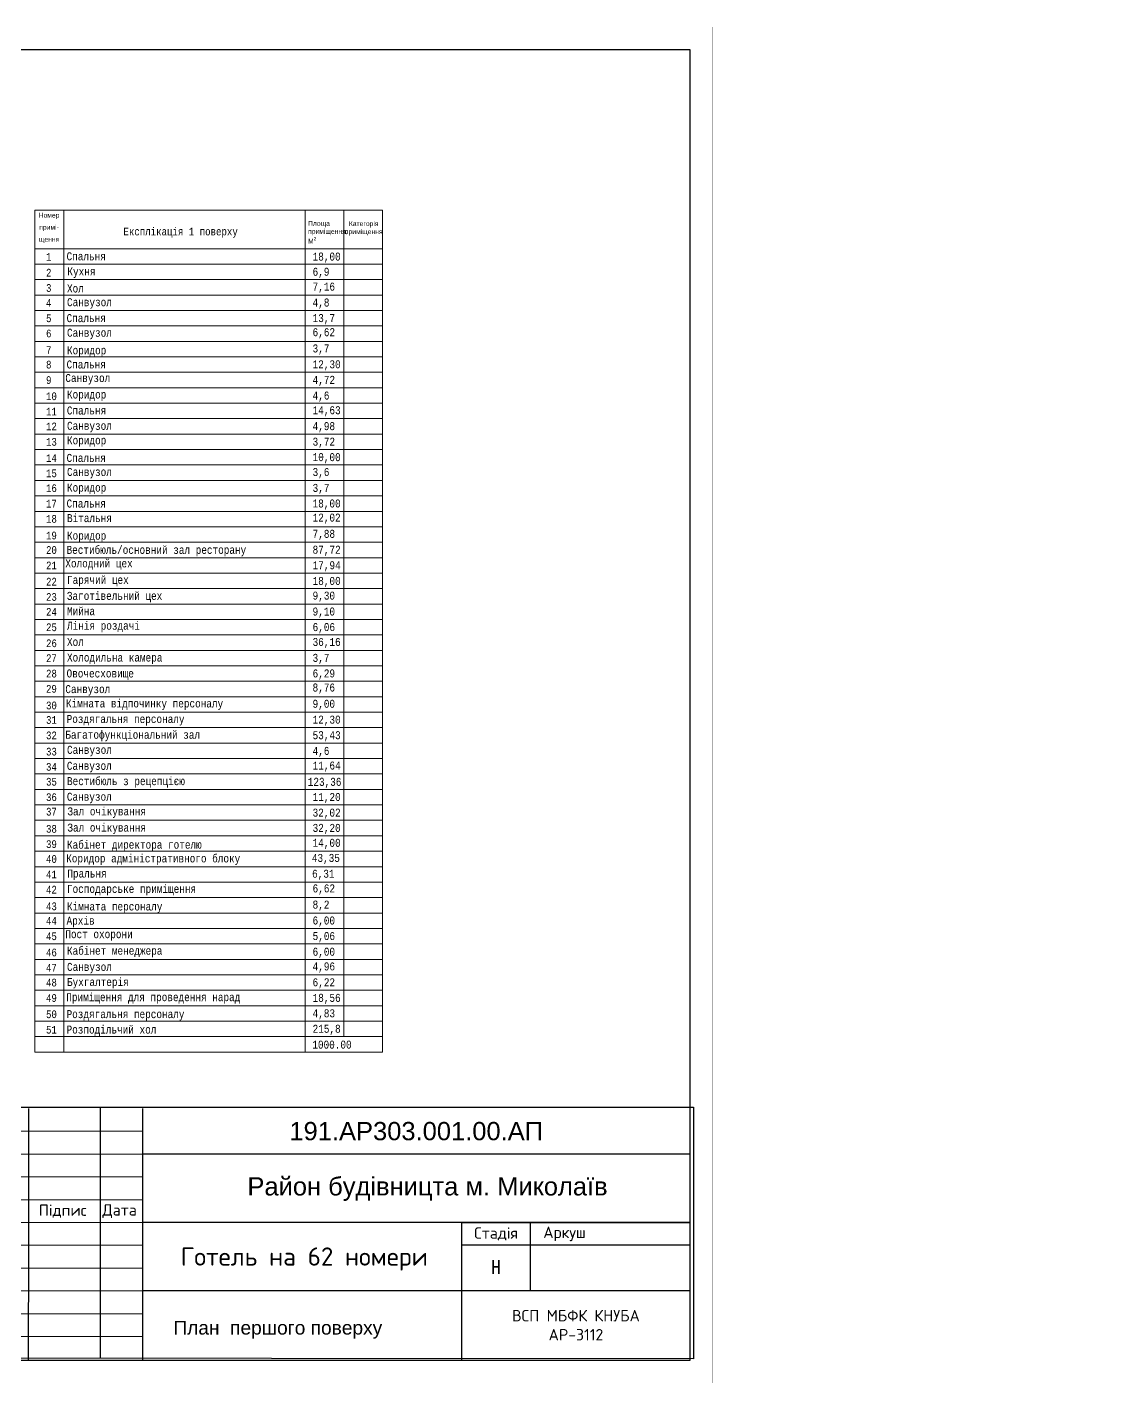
# Model space of a CAD drawing. Header units: millimetres. Extents: x -689206 to 4969298, y -1019800 to 703299.
# Drawn here: x 110387 to 181437, y -402920 to -313889 of the extents above; entities that cross this region are included whole.
import ezdxf

# ---------------------------------------------------------------- set-up
doc = ezdxf.new("R2010")
doc.units = ezdxf.units.MM
doc.layers.add('внешняярамка', color=7, linetype='Continuous', lineweight=5, plot=False)
for name, color, linetype, lineweight in [('РАЗМЕРЫ', 7, 'Continuous', 9), ('Таблиця Експлікації приміщень', 7, 'Continuous', 5), ('Штамп', 7, 'Continuous', 5)]:
    doc.layers.add(name, color=color, linetype=linetype, lineweight=lineweight)
doc.layers.add('четотам', color=7, linetype='Continuous')
doc.styles.get("Standard").update_dxf_attribs({"font": 'arial.ttf'})
doc.styles.add('Аннотативный', font='isocteur.ttf', dxfattribs={"width": 0.7, "height": 250})

msp = doc.modelspace()

# ---------------------------------------------------------------- linework, layer by layer
at = {"layer": 'внешняярамка', "lineweight": 5, "ltscale": 50, "const_width": 3}
for points in [[(29525.7, -402918.3), (155424.4, -402918.3), (155424.4, -313890), (29525.7, -313890), (29525.7, -402918.3)], [(175450, -402918.3), (301348.7, -402918.3), (301348.7, -313890), (175450, -313890), (175450, -402918.3)]]:
    msp.add_lwpolyline(points, dxfattribs=at)
at = {"layer": 'Таблиця Експлікації приміщень'}
for p, q in [((112795.9, -325903.9), (110893.7, -325903.9)), ((110893.7, -325903.9), (110893.7, -328440.2)), ((112795.9, -328440.2), (112795.9, -325903.9)), ((112795.9, -325903.9), (128647.9, -325903.9)), ((128647.9, -325903.9), (128647.9, -328440.2)), ((128647.9, -325903.9), (131184.3, -325903.9)), ((131184.3, -328440.2), (131184.3, -325903.9)), ((131184.3, -325903.9), (133720.6, -325903.9)), ((133720.6, -325903.9), (133720.6, -328440.2)), ((110893.7, -328440.2), (112795.9, -328440.2)), ((110893.7, -328440.2), (133720.6, -328440.2)), ((110893.7, -328440.2), (110893.7, -329454.7)), ((128647.9, -328440.2), (112795.9, -328440.2)), ((112795.9, -328440.2), (112795.9, -329454.7)), ((128647.9, -328440.2), (131184.3, -328440.2)), ((128647.9, -328440.2), (128647.9, -329454.7)), ((133720.6, -328440.2), (131184.3, -328440.2)), ((131184.3, -328440.2), (131184.3, -329454.7)), ((133720.6, -329454.7), (133720.6, -328440.2)), ((110893.7, -329454.7), (133720.6, -329454.7)), ((110893.7, -329454.7), (110893.7, -330469.2)), ((112795.9, -329454.7), (112795.9, -330469.2)), ((128647.9, -329454.7), (128647.9, -330469.2)), ((131184.3, -329454.7), (131184.3, -330469.2)), ((133720.6, -330469.2), (133720.6, -329454.7)), ((110893.7, -330469.2), (133720.6, -330469.2)), ((110893.7, -330469.2), (110893.7, -331483.8)), ((112795.9, -330469.2), (112795.9, -331483.8)), ((128647.9, -330469.2), (128647.9, -331483.8)), ((131184.3, -330469.2), (131184.3, -331483.8)), ((133720.6, -331483.8), (133720.6, -330469.2)), ((110893.7, -331483.8), (133720.6, -331483.8)), ((110893.7, -331483.8), (110893.7, -332498.3)), ((112795.9, -331483.8), (112795.9, -332498.3)), ((128647.9, -331483.8), (128647.9, -332498.3)), ((131184.3, -331483.8), (131184.3, -332498.3)), ((133720.6, -332498.3), (133720.6, -331483.8)), ((110893.7, -332498.3), (133720.6, -332498.3)), ((110893.7, -332498.3), (110893.7, -333512.8)), ((112795.9, -332498.3), (112795.9, -333512.8)), ((128647.9, -332498.3), (128647.9, -333512.8)), ((131184.3, -332498.3), (131184.3, -333512.8)), ((133720.6, -341629.1), (133720.6, -332498.3)), ((110893.7, -333512.8), (133720.6, -333512.8)), ((110893.7, -333512.8), (110893.7, -334527.3)), ((112795.9, -333512.8), (112795.9, -334527.3)), ((128647.9, -333512.8), (128647.9, -334527.3)), ((131184.3, -333512.8), (131184.3, -334527.3)), ((110893.7, -334527.3), (133720.6, -334527.3)), ((110893.7, -334527.3), (110893.7, -335541.9)), ((112795.9, -334527.3), (112795.9, -335541.9)), ((128647.9, -334527.3), (128647.9, -335541.9)), ((131184.3, -334527.3), (131184.3, -335541.9)), ((110893.7, -335541.9), (133720.6, -335541.9)), ((110893.7, -335541.9), (110893.7, -336556.4)), ((112795.9, -335541.9), (112795.9, -336556.4)), ((128647.9, -335541.9), (128647.9, -336556.4)), ((131184.3, -335541.9), (131184.3, -336556.4)), ((110893.7, -336556.4), (133720.6, -336556.4)), ((110893.7, -336556.4), (110893.7, -337570.9)), ((112795.9, -336556.4), (112795.9, -337570.9)), ((128647.9, -336556.4), (128647.9, -337570.9)), ((131184.3, -336556.4), (131184.3, -337570.9)), ((110893.7, -337570.9), (133720.6, -337570.9)), ((110893.7, -337570.9), (110893.7, -338585.5)), ((112795.9, -337570.9), (112795.9, -338585.5)), ((128647.9, -337570.9), (128647.9, -338585.5)), ((131184.3, -337570.9), (131184.3, -338585.5)), ((110893.7, -338585.5), (133720.6, -338585.5)), ((110893.7, -338585.5), (110893.7, -339600)), ((112795.9, -338585.5), (112795.9, -339600)), ((128647.9, -338585.5), (128647.9, -339600)), ((131184.3, -338585.5), (131184.3, -339600)), ((110893.7, -339600), (133720.6, -339600)), ((110893.7, -339600), (110893.7, -340614.5)), ((112795.9, -339600), (112795.9, -340614.5)), ((128647.9, -339600), (128647.9, -340614.5)), ((131184.3, -339600), (131184.3, -340614.5)), ((110893.7, -340614.5), (133720.6, -340614.5)), ((110893.7, -340614.5), (110893.7, -341629.1)), ((112795.9, -340614.5), (112795.9, -341629.1)), ((128647.9, -340614.5), (128647.9, -341629.1)), ((131184.3, -340614.5), (131184.3, -341629.1)), ((110893.7, -341629.1), (133720.6, -341629.1)), ((110893.7, -341629.1), (110893.7, -342643.6)), ((112795.9, -341629.1), (112795.9, -342643.6)), ((128647.9, -341629.1), (128647.9, -342643.6)), ((131184.3, -341629.1), (131184.3, -342643.6)), ((133720.6, -342643.6), (133720.6, -341629.1)), ((110893.7, -342643.6), (133720.6, -342643.6)), ((110893.7, -342643.6), (110893.7, -343658.1)), ((112795.9, -342643.6), (112795.9, -343658.1)), ((128647.9, -342643.6), (128647.9, -343658.1)), ((131184.3, -342643.6), (131184.3, -343658.1)), ((133720.6, -343658.1), (133720.6, -342643.6)), ((110893.7, -343658.1), (133720.6, -343658.1)), ((110893.7, -343658.1), (110893.7, -344672.6)), ((112795.9, -343658.1), (112795.9, -344672.6)), ((128647.9, -343658.1), (128647.9, -344672.6)), ((131184.3, -343658.1), (131184.3, -344672.6)), ((133720.6, -344672.6), (133720.6, -343658.1)), ((110893.7, -344672.6), (133720.6, -344672.6)), ((110893.7, -344672.6), (110893.7, -345687.2)), ((112795.9, -344672.6), (112795.9, -345687.2)), ((128647.9, -344672.6), (128647.9, -345687.2)), ((131184.3, -344672.6), (131184.3, -345687.2)), ((133720.6, -353803.4), (133720.6, -344672.6)), ((110893.7, -345687.2), (133720.6, -345687.2)), ((110893.7, -345687.2), (110893.7, -346701.7)), ((112795.9, -345687.2), (112795.9, -346701.7)), ((128647.9, -345687.2), (128647.9, -346701.7)), ((131184.3, -345687.2), (131184.3, -346701.7)), ((110893.7, -346701.7), (133720.6, -346701.7)), ((110893.7, -346701.7), (110893.7, -347716.2)), ((112795.9, -346701.7), (112795.9, -347716.2)), ((128647.9, -346701.7), (128647.9, -347716.2)), ((131184.3, -346701.7), (131184.3, -347716.2)), ((110893.7, -347716.2), (133720.6, -347716.2)), ((110893.7, -347716.2), (110893.7, -348730.8)), ((112795.9, -347716.2), (112795.9, -348730.8)), ((128647.9, -347716.2), (128647.9, -348730.8)), ((131184.3, -347716.2), (131184.3, -348730.8)), ((110893.7, -348730.8), (133720.6, -348730.8)), ((110893.7, -348730.8), (110893.7, -349745.3)), ((112795.9, -348730.8), (112795.9, -349745.3)), ((128647.9, -348730.8), (128647.9, -349745.3)), ((131184.3, -348730.8), (131184.3, -349745.3)), ((110893.7, -349745.3), (133720.6, -349745.3)), ((110893.7, -349745.3), (110893.7, -350759.8)), ((112795.9, -349745.3), (112795.9, -350759.8)), ((128647.9, -349745.3), (128647.9, -350759.8)), ((131184.3, -349745.3), (131184.3, -350759.8)), ((110893.7, -350759.8), (133720.6, -350759.8)), ((110893.7, -350759.8), (110893.7, -351774.3)), ((112795.9, -350759.8), (112795.9, -351774.3)), ((128647.9, -350759.8), (128647.9, -351774.3)), ((131184.3, -350759.8), (131184.3, -351774.3)), ((110893.7, -351774.3), (133720.6, -351774.3)), ((110893.7, -351774.3), (110893.7, -352788.9)), ((112795.9, -351774.3), (112795.9, -352788.9)), ((128647.9, -351774.3), (128647.9, -352788.9)), ((131184.3, -351774.3), (131184.3, -352788.9)), ((110893.7, -352788.9), (133720.6, -352788.9)), ((110893.7, -352788.9), (110893.7, -353803.4)), ((112795.9, -352788.9), (112795.9, -353803.4)), ((128647.9, -352788.9), (128647.9, -353803.4)), ((131184.3, -352788.9), (131184.3, -353803.4)), ((110893.7, -353803.4), (133720.6, -353803.4)), ((110893.7, -353803.4), (133720.6, -353803.4)), ((110893.7, -353803.4), (110893.7, -354817.9)), ((112795.9, -353803.4), (112795.9, -354817.9)), ((128647.9, -353803.4), (128647.9, -354817.9)), ((131184.3, -353803.4), (131184.3, -354817.9)), ((133720.6, -354817.9), (133720.6, -353803.4)), ((110893.7, -354817.9), (133720.6, -354817.9)), ((110893.7, -354817.9), (110893.7, -355832.5)), ((112795.9, -354817.9), (112795.9, -355832.5)), ((128647.9, -354817.9), (128647.9, -355832.5)), ((131184.3, -354817.9), (131184.3, -355832.5)), ((133720.6, -355832.5), (133720.6, -354817.9)), ((110893.7, -355832.5), (133720.6, -355832.5)), ((110893.7, -355832.5), (110893.7, -356847)), ((112795.9, -355832.5), (112795.9, -356847)), ((128647.9, -355832.5), (128647.9, -356847)), ((131184.3, -355832.5), (131184.3, -356847)), ((133720.6, -364963.2), (133720.6, -355832.5)), ((110893.7, -356847), (133720.6, -356847)), ((110893.7, -356847), (110893.7, -357861.5)), ((112795.9, -356847), (112795.9, -357861.5)), ((128647.9, -356847), (128647.9, -357861.5)), ((131184.3, -356847), (131184.3, -357861.5)), ((110893.7, -357861.5), (133720.6, -357861.5)), ((110893.7, -357861.5), (110893.7, -358876)), ((112795.9, -357861.5), (112795.9, -358876)), ((128647.9, -357861.5), (128647.9, -358876)), ((131184.3, -357861.5), (131184.3, -358876)), ((110893.7, -358876), (133720.6, -358876)), ((110893.7, -358876), (110893.7, -359890.6)), ((112795.9, -358876), (112795.9, -359890.6)), ((128647.9, -358876), (128647.9, -359890.6)), ((131184.3, -358876), (131184.3, -359890.6)), ((110893.7, -359890.6), (133720.6, -359890.6)), ((110893.7, -359890.6), (110893.7, -360905.1)), ((112795.9, -359890.6), (112795.9, -360905.1)), ((128647.9, -359890.6), (128647.9, -360905.1)), ((131184.3, -359890.6), (131184.3, -360905.1)), ((110893.7, -360905.1), (133720.6, -360905.1)), ((110893.7, -360905.1), (110893.7, -361919.6)), ((112795.9, -360905.1), (112795.9, -361919.6)), ((128647.9, -360905.1), (128647.9, -361919.6)), ((131184.3, -360905.1), (131184.3, -361919.6)), ((110893.7, -361919.6), (133720.6, -361919.6)), ((110893.7, -361919.6), (110893.7, -362934.2)), ((112795.9, -361919.6), (112795.9, -362934.2)), ((128647.9, -361919.6), (128647.9, -362934.2)), ((131184.3, -361919.6), (131184.3, -362934.2)), ((110893.7, -362934.2), (133720.6, -362934.2)), ((110893.7, -362934.2), (110893.7, -363948.7)), ((112795.9, -362934.2), (112795.9, -363948.7)), ((128647.9, -362934.2), (128647.9, -363948.7)), ((131184.3, -362934.2), (131184.3, -363948.7)), ((110893.7, -363948.7), (133720.6, -363948.7)), ((110893.7, -363948.7), (110893.7, -364963.2)), ((112795.9, -363948.7), (112795.9, -364963.2)), ((128647.9, -363948.7), (128647.9, -364963.2)), ((131184.3, -363948.7), (131184.3, -364963.2)), ((110893.7, -364963.2), (133720.6, -364963.2)), ((110893.7, -364963.2), (110893.7, -365977.8)), ((112795.9, -364963.2), (112795.9, -365977.8)), ((128647.9, -364963.2), (128647.9, -365977.8)), ((131184.3, -364963.2), (131184.3, -365977.8)), ((133720.6, -365977.8), (133720.6, -364963.2)), ((110893.7, -365977.8), (133720.6, -365977.8)), ((110893.7, -365977.8), (110893.7, -366992.3)), ((112795.9, -365977.8), (112795.9, -366992.3)), ((128647.9, -365977.8), (128647.9, -366992.3)), ((131184.3, -365977.8), (131184.3, -366992.3)), ((133720.6, -366992.3), (133720.6, -365977.8)), ((110893.7, -366992.3), (133720.6, -366992.3)), ((110893.7, -366992.3), (110893.7, -368006.8)), ((112795.9, -366992.3), (112795.9, -368006.8)), ((128647.9, -366992.3), (128647.9, -368006.8)), ((131184.3, -366992.3), (131184.3, -368006.8)), ((133720.6, -368006.8), (133720.6, -366992.3)), ((110893.7, -368006.8), (133720.6, -368006.8)), ((110893.7, -368006.8), (110893.7, -369021.3)), ((112795.9, -368006.8), (112795.9, -369021.3)), ((128647.9, -368006.8), (128647.9, -369021.3)), ((131184.3, -368006.8), (131184.3, -369021.3)), ((133720.6, -369021.3), (133720.6, -368006.8)), ((110893.7, -369021.3), (133720.6, -369021.3)), ((110893.7, -369021.3), (110893.7, -370035.9)), ((112795.9, -369021.3), (112795.9, -370035.9)), ((128647.9, -369021.3), (128647.9, -370035.9)), ((131184.3, -369021.3), (131184.3, -370035.9)), ((133720.6, -378152.1), (133720.6, -369021.3)), ((110893.7, -370035.9), (133720.6, -370035.9)), ((110893.7, -370035.9), (110893.7, -371050.4)), ((112795.9, -370035.9), (112795.9, -371050.4)), ((128647.9, -370035.9), (128647.9, -371050.4)), ((131184.3, -370035.9), (131184.3, -371050.4)), ((110893.7, -371050.4), (133720.6, -371050.4)), ((110893.7, -371050.4), (110893.7, -372064.9)), ((112795.9, -371050.4), (112795.9, -372064.9)), ((128647.9, -371050.4), (128647.9, -372064.9)), ((131184.3, -371050.4), (131184.3, -372064.9)), ((110893.7, -372064.9), (133720.6, -372064.9)), ((110893.7, -372064.9), (110893.7, -373079.5)), ((112795.9, -372064.9), (112795.9, -373079.5)), ((128647.9, -372064.9), (128647.9, -373079.5)), ((131184.3, -372064.9), (131184.3, -373079.5)), ((110893.7, -373079.5), (133720.6, -373079.5)), ((110893.7, -373079.5), (110893.7, -374094)), ((112795.9, -373079.5), (112795.9, -374094)), ((128647.9, -373079.5), (128647.9, -374094)), ((131184.3, -373079.5), (131184.3, -374094)), ((110893.7, -374094), (133720.6, -374094)), ((110893.7, -374094), (110893.7, -375108.5)), ((112795.9, -374094), (112795.9, -375108.5)), ((128647.9, -374094), (128647.9, -375108.5)), ((131184.3, -374094), (131184.3, -375108.5)), ((110893.7, -375108.5), (133720.6, -375108.5)), ((110893.7, -375108.5), (110893.7, -376123)), ((112795.9, -375108.5), (112795.9, -376123)), ((128647.9, -375108.5), (128647.9, -376123)), ((131184.3, -375108.5), (131184.3, -376123)), ((110893.7, -376123), (133720.6, -376123)), ((110893.7, -376123), (110893.7, -377137.6)), ((112795.9, -376123), (112795.9, -377137.6)), ((128647.9, -376123), (128647.9, -377137.6)), ((131184.3, -376123), (131184.3, -377137.6)), ((110893.7, -377137.6), (133720.6, -377137.6)), ((110893.7, -377137.6), (110893.7, -378152.1)), ((112795.9, -377137.6), (112795.9, -378152.1)), ((128647.9, -377137.6), (128647.9, -378152.1)), ((131184.3, -377137.6), (131184.3, -378152.1)), ((110893.7, -378152.1), (133720.6, -378152.1)), ((110893.7, -378152.1), (110893.7, -379166.6)), ((112795.9, -378152.1), (112795.9, -379166.6)), ((128647.9, -378152.1), (128647.9, -379166.6)), ((131184.3, -378152.1), (131184.3, -379166.6)), ((133720.6, -379166.6), (133720.6, -378152.1)), ((110893.7, -379166.6), (133720.6, -379166.6)), ((110893.7, -379166.6), (110893.7, -380181.2)), ((112795.9, -379166.6), (112795.9, -380181.2)), ((128647.9, -379166.6), (128647.9, -381195.7)), ((131184.3, -379166.6), (131184.3, -380181.2)), ((133720.6, -381195.7), (133720.6, -379166.6)), ((110893.7, -380181.2), (133720.6, -380181.2)), ((110893.7, -380181.2), (110893.7, -381195.7)), ((112795.9, -380181.2), (112795.9, -381195.7)), ((110893.7, -381195.7), (133720.6, -381195.7))]:
    msp.add_line(p, q, dxfattribs=at)
at = {"layer": 'Штамп'}
for p, q in [((117961, -387892.2), (98480.1, -387892.2)), ((117961, -390889.3), (98480.1, -390889.3))]:
    msp.add_line(p, q, dxfattribs=at)
at = {"layer": 'Штамп', "lineweight": 30}
for points in [[(35520.9, -401419.5), (153925.6, -401419.5), (153925.6, -315388.8), (35520.9, -315388.8)], [(154153, -401343.8), (98707.5, -401303.2), (98707.5, -384819.4), (154153, -384819.4)]]:
    msp.add_lwpolyline(points, close=True, dxfattribs=at)
for points in [[(110468.3, -384895.2), (110468.3, -393886.4)], [(115191.3, -384819.4), (115191.3, -401315.3)], [(117961, -384895.2), (117961, -401393.2)], [(153925.6, -387892.2), (117961, -387892.2)], [(153925.6, -392387.8), (117961, -392387.8)], [(138940.4, -401379), (138940.4, -392387.8)], [(138940.4, -392387.8), (153925.6, -392387.8)], [(143435.9, -392387.8), (143435.9, -396883.4)], [(110468.3, -393886.4), (110462.9, -401387.8)], [(153925.6, -393886.4), (138940.4, -393886.4)], [(153925.6, -396883.4), (117961, -396883.4)]]:
    msp.add_lwpolyline(points, dxfattribs=at)
at = {"layer": 'Штамп'}
for points in [[(98480.1, -386393.7), (117961, -386393.7)], [(98480.1, -389390.8), (117961, -389390.8)], [(98480.1, -392387.8), (117961, -392387.8)], [(98480.1, -393886.4), (117961, -393886.4)], [(98480.1, -395384.9), (117961, -395384.9)], [(98480.1, -396883.4), (117961, -396883.4)], [(98480.1, -398381.9), (117961, -398381.9)], [(117961, -399880.5), (98480.1, -399880.5)]]:
    msp.add_lwpolyline(points, dxfattribs=at)

# ---------------------------------------------------------------- texts
at = {"layer": 'РАЗМЕРЫ', "color": 18, "lineweight": 25, "true_color": 0x000000, "attachment_point": 1, "style": 'Аннотативный'}
for s, insert, char_height, width in [('Експлікація 1 поверху', (116712.9, -327055.1), 509.926, 8625.502), ('1', (111630.4, -328722.7), 506, 8559.504), ('Спальня', (112978.3, -328677.6), 525.63, 8891.082), ('18,00', (129137.2, -328695.3), 525.63, 8891.082), ('2', (111630.4, -329762.6), 506, 8559.504), ('Кухня', (113032.4, -329669.9), 525.63, 8891.082), ('6,9', (129137.2, -329690.3), 525.63, 8891.082), ('3', (111630.4, -330764.4), 506, 8559.504), ('Хол', (113006, -330790.2), 525.63, 8891.082), ('7,16', (129137.2, -330668.2), 525.63, 8891.082), ('4', (111630.4, -331740.9), 506, 8559.504), ('Санвузол', (113006, -331690.6), 525.63, 8891.082), ('4,8', (129137.2, -331712), 525.63, 8891.082), ('5', (111630.4, -332755.5), 506, 8559.504), ('Спальня', (112978.3, -332735.8), 525.63, 8891.082), ('13,7', (129137.2, -332732.8), 525.63, 8891.082), ('6', (111630.4, -333755), 506, 8559.504), ('Санвузол', (113006, -333694.3), 525.63, 8891.082), ('6,62', (129137.2, -333661), 525.63, 8891.082), ('3,7', (129137.2, -334726.3), 525.63, 8891.082), ('7', (111630.4, -334847.9), 506, 8559.504), ('Коридор', (113006, -334848.3), 525.63, 8891.082), ('8', (111630.4, -335799), 506, 8559.504), ('Спальня', (112978.3, -335779.3), 525.63, 8891.082), ('12,30', (129137.2, -335770.1), 525.63, 8891.082), ('9', (111630.4, -336813.6), 506, 8559.504), ('Санвузол', (112897.8, -336667.8), 525.63, 8891.082), ('4,72', (129137.2, -336790.9), 525.63, 8891.082), ('10', (111630.4, -337878.8), 506.02, 8559.504), ('Коридор', (113006, -337752.4), 525.63, 8891.082), ('4,6', (129137.2, -337820.6), 525.63, 8891.082), ('11', (111630.4, -338880.7), 506.02, 8559.504), ('Спальня', (112998.2, -338801.8), 525.63, 8891.082), ('14,63', (129137.2, -338784.4), 525.63, 8891.082), ('12', (111630.4, -339857.2), 506.02, 8559.504), ('Санвузол', (113006, -339806.9), 525.63, 8891.082), ('4,98', (129137.2, -339828.2), 525.63, 8891.082), ('13', (111630.4, -340871.7), 506.02, 8559.504), ('Коридор', (113006, -340758), 525.63, 8891.082), ('3,72', (129137.2, -340849.1), 525.63, 8891.082), ('10,00', (129137.2, -341864.7), 525.63, 8891.082), ('14', (111630.4, -341936.9), 506.02, 8559.504), ('Спальня', (112978.3, -341917.2), 525.63, 8891.082), ('15', (111630.4, -342938.8), 506.02, 8559.504), ('Санвузол', (113006, -342837.8), 525.63, 8891.082), ('3,6', (129137.2, -342842.5), 525.63, 8891.082), ('16', (111630.4, -343915.3), 506.02, 8559.504), ('Коридор', (113006, -343865), 525.63, 8891.082), ('3,7', (129137.2, -343886.3), 525.63, 8891.082), ('17', (111630.4, -344929.8), 506.02, 8559.504), ('Спальня', (112978.3, -344910.1), 525.63, 8891.082), ('18,00', (129137.2, -344907.2), 525.63, 8891.082), ('18', (111630.4, -345929.4), 506.02, 8559.504), ('Вітальня', (113006, -345868.7), 525.63, 8891.082), ('12,02', (129137.2, -345835.4), 525.63, 8891.082), ('19', (111630.4, -347022.3), 506.02, 8559.504), ('Коридор', (113006, -347022.7), 525.63, 8891.082), ('7,88', (129137.2, -346900.6), 525.63, 8891.082), ('20', (111630.4, -347973.4), 506.02, 8559.504), ('Вестибюль/основний зал ресторану', (112978.3, -347953.7), 525.627, 13263.329), ('87,72', (129137.2, -347944.4), 525.63, 8891.082), ('21', (111630.4, -348987.9), 506.02, 8559.504), ('Холодний цех', (112897.8, -348842.2), 525.627, 8891.082), ('17,94', (129137.2, -348965.3), 525.63, 8891.082), ('Гарячий цех', (113006, -349926.8), 525.627, 8891.082), ('22', (111630.4, -350053.2), 506.02, 8559.504), ('18,00', (129137.2, -349995), 525.63, 8891.082), ('23', (111630.4, -351055), 506.02, 8559.504), ('Заготівельний цех', (112998.2, -350976.1), 525.627, 8891.082), ('9,30', (129137.2, -350958.8), 525.63, 8891.082), ('24', (111630.4, -352031.5), 506.02, 8559.504), ('Мийна', (113006, -351981.2), 525.63, 8891.082), ('9,10', (129137.2, -352002.5), 525.63, 8891.082), ('25', (111630.4, -353046), 506.02, 8559.504), ('Лінія роздачі', (113006, -352932.3), 525.627, 8891.082), ('6,06', (129137.2, -353023.4), 525.63, 8891.082), ('26', (111630.4, -354098.6), 506.02, 8559.504), ('Хол', (113006, -353997.6), 525.63, 8891.082), ('36,16', (129137.2, -354002.3), 525.63, 8891.082), ('27', (111630.4, -355075.1), 506.02, 8559.504), ('Холодильна камера', (113006, -355024.8), 525.627, 8891.082), ('3,7', (129137.2, -355046.1), 525.63, 8891.082), ('28', (111630.4, -356089.6), 506.02, 8559.504), ('Овочесховище', (112978.3, -356069.9), 525.627, 8891.082), ('6,29', (129137.2, -356067), 525.63, 8891.082), ('8,76', (129137.2, -356995.2), 525.63, 8891.082), ('29', (111630.4, -357089.2), 506.02, 8559.504), ('Санвузол', (112897.8, -357097.9), 525.63, 8891.082), ('30', (111630.4, -358182.1), 506.02, 8559.504), ('Кімната відпочинку персоналу', (112940.1, -358037.8), 525.627, 13204.446), ('9,00', (129137.2, -358060.5), 525.63, 8891.082), ('31', (111630.4, -359133.2), 506.02, 8559.504), ('Роздягальня персоналу', (112984, -359060.2), 525.627, 8891.082), ('12,30', (129137.2, -359104.2), 525.63, 8891.082), ('32', (111630.4, -360147.7), 506.02, 8559.504), ('Багатофункціональний зал', (112897.8, -360094), 525.627, 11951.655), ('53,43', (129137.2, -360125.1), 525.63, 8891.082), ('33', (111630.4, -361213), 506.02, 8559.504), ('Санвузол', (113006, -361086.6), 525.63, 8891.082), ('4,6', (129137.2, -361154.8), 525.63, 8891.082), ('34', (111630.4, -362214.9), 506.02, 8559.504), ('Санвузол', (112998.2, -362136), 525.63, 8891.082), ('11,64', (129137.2, -362118.6), 525.63, 8891.082), ('35', (111630.4, -363191.3), 506.02, 8559.504), ('Вестибюль з рецепцією', (113006, -363141), 525.627, 8891.082), ('123,36', (128819.7, -363186.8), 525.63, 8891.082), ('36', (111630.4, -364205.9), 506.02, 8559.504), ('Санвузол', (112998.2, -364165), 525.63, 8891.082), ('11,20', (129137.2, -364183.2), 525.63, 8891.082), ('37', (111630.4, -365157), 506.02, 8559.504), ('Зал очікування', (113032.4, -365127.7), 525.627, 8891.082), ('32,02', (129137.2, -365211.5), 525.63, 8891.082), ('38', (111630.4, -366285.6), 506.02, 8559.504), ('Зал очікування', (113032.4, -366193), 525.627, 8891.082), ('32,20', (129137.2, -366213.4), 525.63, 8891.082), ('39', (111630.4, -367287.5), 506.02, 8559.504), ('Кабінет директора готелю', (113006, -367313.3), 525.627, 11521.82), ('14,00', (129137.2, -367191.2), 525.63, 8891.082), ('40', (111630.4, -368264), 506.02, 8559.504), ('Коридор адміністративного блоку', (112954.9, -368215), 525.627, 13865.502), ('43,35', (129088.8, -368185.5), 525.63, 8891.082), ('41', (111630.4, -369278.5), 506.02, 8559.504), ('Пральня', (113029.2, -369207.4), 525.63, 8891.082), ('6,31', (129103.7, -369221.2), 525.63, 8891.082), ('42', (111630.4, -370278.1), 506.02, 8559.504), ('Господарське приміщення', (113006, -370217.4), 525.627, 11364.608), ('6,62', (129137.2, -370184.1), 525.63, 8891.082), ('8,2', (129137.2, -371249.3), 525.63, 8891.082), ('43', (111630.4, -371371), 506.02, 8559.504), ('Кімната персоналу', (113006, -371371.4), 525.627, 8891.082), ('44', (111630.4, -372322.1), 506.02, 8559.504), ('Архів', (112978.3, -372302.4), 525.63, 8891.082), ('6,00', (129137.2, -372293.1), 525.63, 8891.082), ('45', (111630.4, -373336.6), 506.02, 8559.504), ('Пост охорони', (112897.8, -373190.9), 525.627, 8891.082), ('5,06', (129137.2, -373314), 525.63, 8891.082), ('46', (111630.4, -374401.9), 506.02, 8559.504), ('Кабінет менеджера', (113006, -374275.5), 525.627, 8891.082), ('6,00', (129137.2, -374343.7), 525.63, 8891.082), ('47', (111630.4, -375403.7), 506.02, 8559.504), ('Санвузол', (113006, -375340.7), 525.63, 8891.082), ('4,96', (129137.2, -375307.5), 525.63, 8891.082), ('48', (111630.4, -376380.2), 506.02, 8559.504), ('Бухгалтерія', (113006, -376329.9), 525.627, 8891.082), ('6,22', (129137.2, -376351.2), 525.63, 8891.082), ('49', (111630.4, -377394.7), 506.02, 8559.504), ('Приміщення для проведення нарад', (112959.3, -377327.7), 525.627, 16635.202), ('18,56', (129137.2, -377372.1), 525.63, 8891.082), ('4,83', (129137.2, -378387.7), 525.63, 8891.082), ('50', (111630.4, -378460), 506.02, 8559.504), ('Роздягальня персоналу', (112978.3, -378440.3), 525.627, 8891.082), ('51', (111630.4, -379474.5), 506.02, 8559.504), ('Розподільчий хол', (112978.3, -379454.8), 525.627, 8891.082), ('215,8', (129137.2, -379402.2), 525.63, 8891.082), ('1000.00', (129120.6, -380444.7), 525.63, 8891.082)]:
    msp.add_mtext(s, dxfattribs=dict(at, insert=insert, char_height=char_height, width=width))
at = {"layer": 'четотам', "char_height": 317.04, "attachment_point": 1}
for s, width, heights, insert in [('\\pxsm1.5,qc;Номер примі-\\Pщення', 1902.242, [2480.9], (110878.5, -326081.7)), ('\\A1;Площа приміщення, М{\\H0.7x;\\S2^ ;}', 2139.474, [2536.3], (128842, -326619.2)), ('\\pxqc;Категорія приміщення', 3029.064, [2436.6], (130980.6, -326635.1))]:
    msp.add_mtext_dynamic_manual_height_columns(s, width=width, gutter_width=1585.2, heights=heights, dxfattribs=dict(at, insert=insert))
at = {"layer": 'Штамп'}
for s, width, heights, insert, char_height, attachment_point in [('191.АР303.001.00.АП', 35964.662, [0], (135943.3, -386393.7), 1198.822, 5), ('Район будівницта м. Миколаїв', 36847.409, [0], (136686.1, -390192.6), 1198.822, 5), ('\\pxqc;{\\fISOCPEUR|b0|i0|c204|p34;Підпис}', 4495.583, [0], (112716.1, -391638.6), 749.264, 5), ('\\pxqc;{\\fISOCPEUR|b0|i0|c204|p34;Дата}', 2997.055, [0], (116462.4, -391638.6), 749.264, 5), ('\\pxqc;{\\fISOCPEUR|b0|i0|c204|p34;Стадія}', 4495.583, [0], (141188.2, -393137.1), 749.264, 5), ('\\pxqc;{\\fISOCPEUR|b0|i0|c204|p34;Аркуш}', 4495.583, [0], (145683.7, -393137.1), 749.264, 5), ('\\pxqc;{\\fISOCPEUR|b0|i0|c204|p34;Готель на 62 номери}', 20814.086, [0], (128593, -394784.9), 1198.822, 5), ('\\pxqc;План  першого поверху', 17450.903, [3556.5], (126852.7, -399432.2), 899.276, 5), ('\\pxqc;{\\fISOCPEUR|b0|i0|c204|p34;ВСП МБФК КНУБА^JАР-3112}', 14985.276, [0], (153925.6, -399131.2), 749.264, 6)]:
    msp.add_mtext_dynamic_manual_height_columns(s, width=width, gutter_width=3746.3, heights=heights, dxfattribs=dict(at, insert=insert, char_height=char_height, attachment_point=attachment_point))
at = {"layer": 'Штамп', "insert": (143435.9, -395314), "char_height": 915.67, "width": 4495.583, "attachment_point": 6, "style": 'Аннотативный'}
msp.add_mtext('\\pxqc;Н', dxfattribs=at)

doc.saveas('drawing.dxf')
